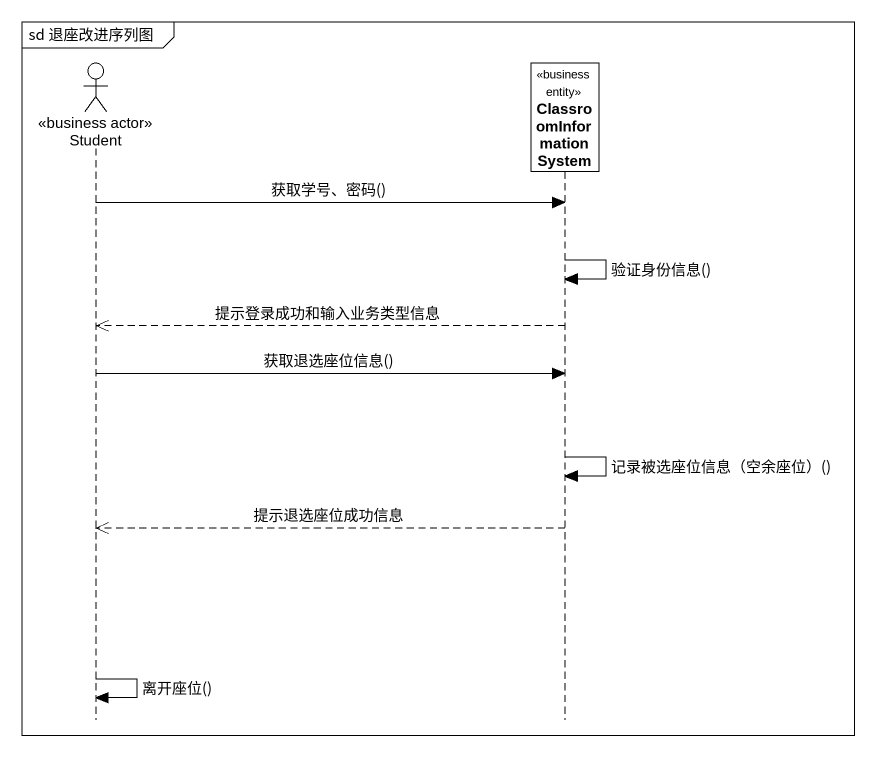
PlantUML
@startuml
mainframe sd 退座改进序列图
hide footbox
actor Student <<business actor>>
participant ClassroomInformationSystem <<business entity>>

Student -> ClassroomInformationSystem : 获取学号、密码()
ClassroomInformationSystem -> ClassroomInformationSystem : 验证身份信息()
ClassroomInformationSystem -->> Student : 提示登录成功和输入业务类型信息
Student -> ClassroomInformationSystem : 获取退选座位信息()
ClassroomInformationSystem -> ClassroomInformationSystem : 记录被选座位信息（空余座位）()
ClassroomInformationSystem -->> Student : 提示退选座位成功信息
Student -> Student : 离开座位()
@enduml
